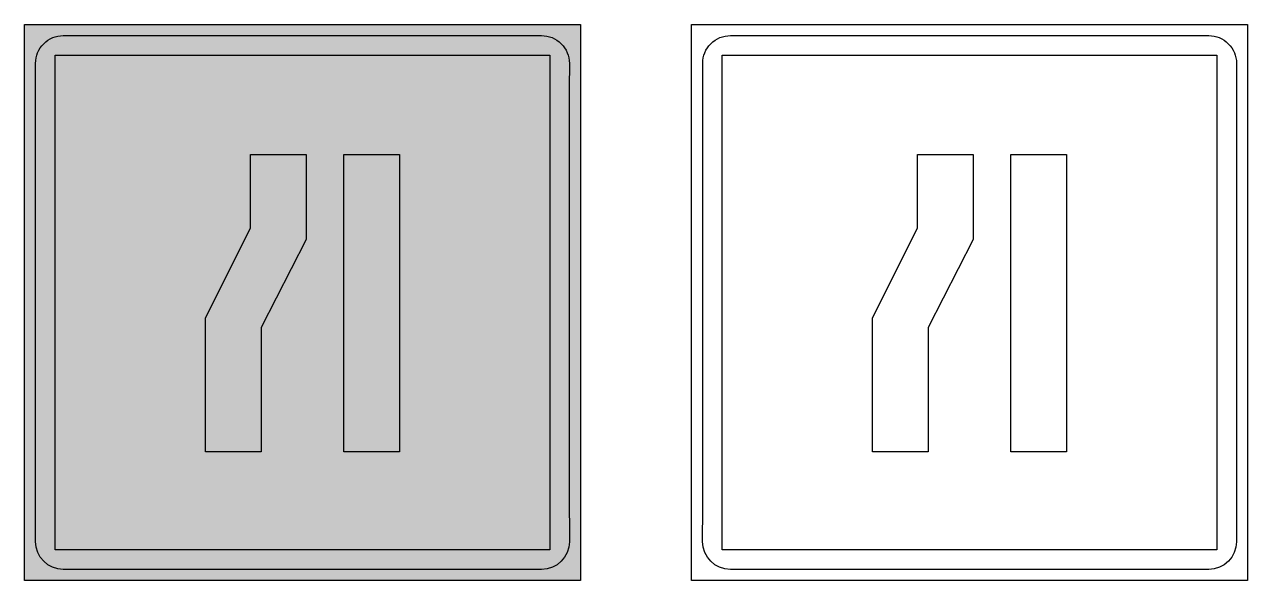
# Model space of a CAD drawing. Extents: x -1000 to 1200, y 200 to 1200.
import ezdxf

# ---------------------------------------------------------------- set-up
doc = ezdxf.new("R2010")
doc.units = 0
doc.header["$MEASUREMENT"] = 0

msp = doc.modelspace()

# ---------------------------------------------------------------- hatches: boundary and pattern name
h = msp.add_hatch(color=30)
h.paths.add_polyline_path([(0, 200), (-1000, 200), (-1000, 1200), (0, 1200)])
edge = h.paths.add_edge_path(flags=16)
edge.add_line((-872.9, 1180.07), (-107.27, 1180.06))
edge.add_line((-107.27, 1180.06), (-69.92000000000007, 1180.08))
edge.add_arc((-69.90992730249747, 1130.080073712042), 49.99992730255164, -8.446790121752201e-05, 90.0115424779645, ccw=False)
edge.add_line((-19.91000000000008, 1130.08), (-19.93000000000006, 1086.02))
edge.add_line((-19.93000000000006, 1086.02), (-19.93000000000006, 355.242))
edge.add_line((-19.93000000000006, 355.242), (-19.90000000000009, 269.879))
edge.add_arc((-69.89953853710674, 269.8905311414583), 49.99953986679113, 270.0338489836541, 359.9867861635098, ccw=False)
edge.add_line((-69.86999999999989, 219.891), (-252.4060000000001, 219.932))
edge.add_line((-252.4060000000001, 219.932), (-864.898, 219.936))
edge.add_line((-864.898, 219.936), (-930.1030000000001, 219.908))
edge.add_arc((-930.0980745524961, 269.9079255560258), 49.99992579862652, 180.0067901971237, 269.994355844531, ccw=False)
edge.add_line((-980.098, 269.902), (-980.068, 329.662))
edge.add_line((-980.068, 329.662), (-980.062, 1099.46))
edge.add_line((-980.062, 1099.46), (-980.08, 1130.08))
edge.add_arc((-930.0811348242456, 1130.091133666726), 49.99886641536789, 90.00328332400608, 180.0127585316415, ccw=False)
edge.add_line((-930.0840000000001, 1180.09), (-872.9, 1180.07))
h.paths.add_polyline_path([(-55, 255), (-945, 255), (-945, 1145), (-55, 1145)], flags=0)
h.paths.add_polyline_path([(-425.485, 431.362), (-425.485, 966.362), (-325.485, 966.362), (-325.485, 431.362)], flags=0)
h.paths.add_polyline_path([(-493.515, 813.15), (-574.515, 654.783), (-574.515, 431.362), (-674.515, 431.362), (-674.515, 672.38), (-593.515, 833.946), (-593.515, 966.362), (-493.515, 966.362)], flags=0)
at = {"true_color": 0x000000}
h = msp.add_hatch(color=18, dxfattribs=at)
edge = h.paths.add_edge_path()
edge.add_line((-872.9, 1180.07), (-107.27, 1180.06))
edge.add_line((-107.27, 1180.06), (-69.92000000000007, 1180.08))
edge.add_arc((-69.90992730249747, 1130.080073712042), 49.99992730255164, -8.446790121752201e-05, 90.0115424779645, ccw=False)
edge.add_line((-19.91000000000008, 1130.08), (-19.93000000000006, 1086.02))
edge.add_line((-19.93000000000006, 1086.02), (-19.93000000000006, 355.242))
edge.add_line((-19.93000000000006, 355.242), (-19.90000000000009, 269.879))
edge.add_arc((-69.89953853710674, 269.8905311414583), 49.99953986679113, 270.0338489836541, 359.9867861635098, ccw=False)
edge.add_line((-69.86999999999989, 219.891), (-252.4060000000001, 219.932))
edge.add_line((-252.4060000000001, 219.932), (-864.898, 219.936))
edge.add_line((-864.898, 219.936), (-930.1030000000001, 219.908))
edge.add_arc((-930.0980745524961, 269.9079255560258), 49.99992579862652, 180.0067901971237, 269.994355844531, ccw=False)
edge.add_line((-980.098, 269.902), (-980.068, 329.662))
edge.add_line((-980.068, 329.662), (-980.062, 1099.46))
edge.add_line((-980.062, 1099.46), (-980.08, 1130.08))
edge.add_arc((-930.0811348242456, 1130.091133666726), 49.99886641536789, 90.00328332400608, 180.0127585316415, ccw=False)
edge.add_line((-930.0840000000001, 1180.09), (-872.9, 1180.07))
h.paths.add_polyline_path([(-55, 255), (-945, 255), (-945, 1145), (-55, 1145)], flags=16)
h.paths.add_polyline_path([(-425.485, 431.362), (-425.485, 966.362), (-325.485, 966.362), (-325.485, 431.362)], flags=0)
h.paths.add_polyline_path([(-493.515, 813.15), (-574.515, 654.783), (-574.515, 431.362), (-674.515, 431.362), (-674.515, 672.38), (-593.515, 833.946), (-593.515, 966.362), (-493.515, 966.362)], flags=0)

# ---------------------------------------------------------------- linework, layer by layer
at = {"color": 30}
for points in [[(0, 200), (-1000, 200), (-1000, 1200), (0, 1200)], [(-55, 255), (-945, 255), (-945, 1145), (-55, 1145)], [(-493.515, 813.15), (-574.515, 654.783), (-574.515, 431.362), (-674.515, 431.362), (-674.515, 672.38), (-593.515, 833.946), (-593.515, 966.362), (-493.515, 966.362)], [(-425.485, 431.362), (-425.485, 966.362), (-325.485, 966.362), (-325.485, 431.362)]]:
    msp.add_lwpolyline(points, close=True, dxfattribs=at)
for points in [[(1200, 200), (200, 200), (200, 1200), (1200, 1200)], [(1145, 255), (255, 255), (255, 1145), (1145, 1145)], [(706.485, 813.15), (625.485, 654.783), (625.485, 431.362), (525.485, 431.362), (525.485, 672.38), (606.485, 833.946), (606.485, 966.362), (706.485, 966.362)], [(774.515, 431.362), (774.515, 966.362), (874.515, 966.362), (874.515, 431.362)]]:
    msp.add_lwpolyline(points, close=True)
msp.add_lwpolyline([(-872.9, 1180.07), (-107.27, 1180.06), (-69.92000000000007, 1180.08, -0.4142729999999999), (-19.91000000000008, 1130.08), (-19.93000000000006, 1086.02), (-19.93000000000006, 355.242), (-19.90000000000009, 269.879, -0.413973), (-69.86999999999989, 219.891), (-252.4060000000001, 219.932), (-864.898, 219.936), (-930.1030000000001, 219.908, -0.41415), (-980.098, 269.902), (-980.068, 329.662), (-980.062, 1099.46), (-980.08, 1130.08, -0.414262), (-930.0840000000001, 1180.09)], format="xyb", close=True, dxfattribs=at)
msp.add_lwpolyline([(327.1, 1180.07), (1092.73, 1180.06), (1130.08, 1180.08, -0.4142729999999999), (1180.09, 1130.08), (1180.07, 1086.02), (1180.07, 355.242), (1180.1, 269.879, -0.413973), (1130.13, 219.891), (947.5939999999999, 219.932), (335.102, 219.936), (269.897, 219.908, -0.41415), (219.902, 269.902), (219.932, 329.662), (219.938, 1099.46), (219.92, 1130.08, -0.414262), (269.916, 1180.09)], format="xyb", close=True)

doc.saveas('drawing.dxf')
